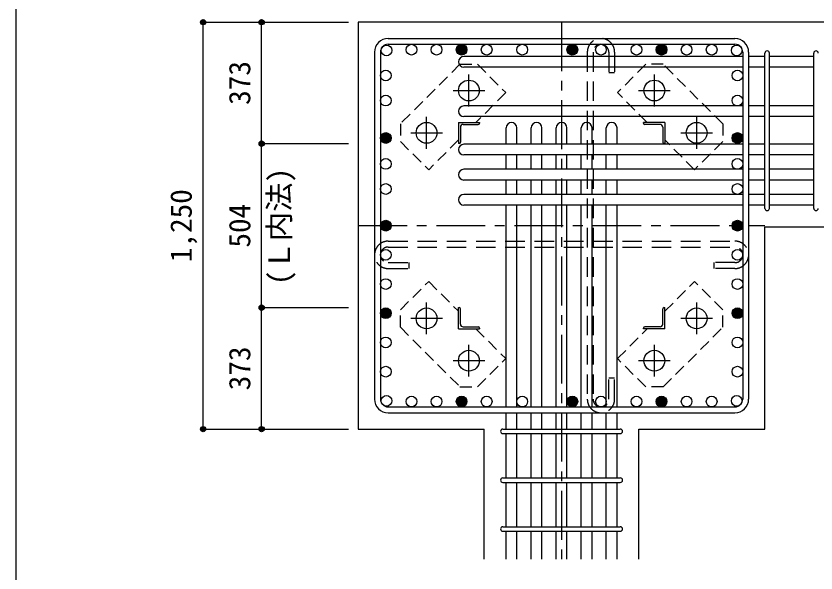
# Model space of a CAD drawing. Units: millimetres at full size, sheet at 1:30. Extents: x -5973 to 5954, y -4195 to 4201.
# Drawn here: x -5973 to -3514, y 1456 to 3167 of the extents above; entities that cross this region are included whole.
import ezdxf
from ezdxf.enums import TextEntityAlignment as Align

# ---------------------------------------------------------------- set-up
doc = ezdxf.new("R2010")
doc.units = ezdxf.units.MM
doc.header["$LTSCALE"] = 30
doc.header["$PDMODE"] = 32
doc.header["$PDSIZE"] = 15
for name, pattern in [('CHAIN1', [8, 5, -1, 1, -1]), ('DASHED1', [1.8, 1.2, -0.6]), ('DASHED2', [3, 2, -1])]:
    doc.linetypes.add(name, pattern=pattern)
for name, color, linetype in [('0-1_躯体線', 2, 'Continuous'), ('0-2_アンカー、アングル', 4, 'CHAIN1'), ('0-3_立上り筋', 4, 'Continuous'), ('0-4_フープ筋', 7, 'Continuous'), ('0-5_基礎梁筋', 7, 'Continuous'), ('0-6_スタラップ筋', 7, 'Continuous'), ('0-7_文字', 4, 'Continuous'), ('0-9_プレート', 4, 'DASHED1'), ('0-A', 4, 'Continuous'), ('0-C', 7, 'DASHED2'), ('0-D_寸法', 4, 'Continuous'), ('F-0_枠', 6, 'Continuous')]:
    doc.layers.add(name, color=color, linetype=linetype)
doc.styles.add('ＭＳ ゴシック', font='')
doc.styles.get('ＭＳ ゴシック').set_extended_font_data('MS Gothic')

msp = doc.modelspace()

# ---------------------------------------------------------------- linework, layer by layer
at = {"layer": '0-1_躯体線'}
for p, q in [((-4920.8, 3148.3), (-4920.8, 1898.3)), ((-3270.8, 3148.3), (-4920.8, 3148.3)), ((-3670.8, 2519.3), (-3270.8, 2519.3)), ((-3670.8, 1898.3), (-3670.8, 2519.3)), ((-4920.8, 1898.3), (-4533.3, 1898.3)), ((-4533.3, 1498.3), (-4533.3, 1898.3)), ((-4058.3, 1498.3), (-4058.3, 1898.3)), ((-4058.3, 1898.3), (-3670.8, 1898.3))]:
    msp.add_line(p, q, dxfattribs=at)
at = {"layer": '0-2_アンカー、アングル'}
for p, q in [((-4580.8, 2889.6), (-4580.8, 2987.1)), ((-4010.8, 2987.1), (-4010.8, 2889.6)), ((-4629.6, 2938.3), (-4532.1, 2938.3)), ((-4059.5, 2938.3), (-3962, 2938.3)), ((-4710.8, 2759.6), (-4710.8, 2857.1)), ((-3880.8, 2857.1), (-3880.8, 2759.6)), ((-4759.6, 2808.3), (-4662.1, 2808.3)), ((-3929.5, 2808.3), (-3832, 2808.3)), ((-4710.8, 2189.5), (-4710.8, 2287)), ((-3880.8, 2287), (-3880.8, 2189.5)), ((-4662.1, 2238.3), (-4759.6, 2238.3)), ((-3832, 2238.3), (-3929.5, 2238.3)), ((-4580.8, 2059.5), (-4580.8, 2157)), ((-4010.8, 2157), (-4010.8, 2059.5)), ((-4532.1, 2108.3), (-4629.6, 2108.3)), ((-3962, 2108.3), (-4059.5, 2108.3))]:
    msp.add_line(p, q, dxfattribs=at)
at = {"layer": '0-2_アンカー、アングル', "color": 3, "linetype": 'Continuous'}
for centre in [(-4580.8, 2938.3), (-4010.8, 2938.3), (-4710.8, 2808.3), (-3880.8, 2808.3), (-4710.8, 2238.3), (-3880.8, 2238.3), (-4580.8, 2108.3), (-4010.8, 2108.3)]:
    msp.add_circle(centre, 32, dxfattribs=at)
at = {"layer": '0-3_立上り筋', "color": 3}
for centre in [(-4834.1, 3061.6), (-4757.1, 3063.8), (-4680.1, 3063.8), (-4603.1, 3063.8), (-4526.1, 3063.8), (-4416.8, 3063.8), (-4262.8, 3063.8), (-4174.8, 3063.8), (-4065.5, 3063.8), (-3988.5, 3063.8), (-3911.5, 3063.8), (-3834.5, 3063.8), (-3757.5, 3061.6), (-4836.3, 2984.6), (-3755.3, 2984.6), (-4836.3, 2907.6), (-3755.3, 2907.6), (-4836.3, 2792.45), (-3755.3, 2792.45), (-4836.3, 2712.8), (-3755.3, 2712.8), (-4836.3, 2635.8), (-3755.3, 2635.8), (-4836.3, 2523.3), (-3755.3, 2523.3), (-4836.3, 2433.58), (-3755.3, 2433.58), (-4836.3, 2343.86), (-3755.3, 2343.86), (-4836.3, 2254.15), (-3755.3, 2254.15), (-4836.3, 2164.43), (-3755.3, 2164.43), (-4836.3, 2074.71), (-3755.3, 2074.71), (-4834.1, 1985), (-4757.1, 1982.8), (-4680.1, 1982.8), (-4603.1, 1982.8), (-4526.1, 1982.8), (-4416.8, 1982.8), (-4262.8, 1982.8), (-4174.8, 1982.8), (-4065.5, 1982.8), (-3988.5, 1982.8), (-3911.5, 1982.8), (-3834.5, 1982.8), (-3757.5, 1985)]:
    msp.add_circle(centre, 16.5, dxfattribs=at)
at = {"layer": '0-3_立上り筋'}
for centre, radius in [((-4603.1, 3063.8), 14.85), ((-4603.1, 3063.8), 13.2), ((-4603.1, 3063.8), 11.55), ((-4262.8, 3063.8), 14.85), ((-4262.8, 3063.8), 13.2), ((-4262.8, 3063.8), 11.55), ((-3988.5, 3063.8), 14.85), ((-3988.5, 3063.8), 13.2), ((-3988.5, 3063.8), 11.55), ((-4603.1, 3063.8), 9.9), ((-4603.1, 3063.8), 8.25), ((-4603.1, 3063.8), 6.6), ((-4603.1, 3063.8), 4.95), ((-4603.1, 3063.8), 3.3), ((-4603.1, 3063.8), 1.65), ((-4262.8, 3063.8), 9.9), ((-4262.8, 3063.8), 8.25), ((-4262.8, 3063.8), 6.6), ((-4262.8, 3063.8), 4.95), ((-4262.8, 3063.8), 3.3), ((-4262.8, 3063.8), 1.65), ((-3988.5, 3063.8), 9.9), ((-3988.5, 3063.8), 8.25), ((-3988.5, 3063.8), 6.6), ((-3988.5, 3063.8), 4.95), ((-3988.5, 3063.8), 3.3), ((-3988.5, 3063.8), 1.65), ((-4836.3, 2792.45), 14.85), ((-4836.3, 2792.45), 13.2), ((-4836.3, 2792.45), 11.55), ((-3755.3, 2792.45), 14.85), ((-3755.3, 2792.45), 13.2), ((-3755.3, 2792.45), 11.55), ((-4836.3, 2792.45), 9.9), ((-4836.3, 2792.45), 8.25), ((-4836.3, 2792.45), 6.6), ((-4836.3, 2792.45), 4.95), ((-4836.3, 2792.45), 3.3), ((-4836.3, 2792.45), 1.65), ((-3755.3, 2792.45), 9.9), ((-3755.3, 2792.45), 8.25), ((-3755.3, 2792.45), 6.6), ((-3755.3, 2792.45), 4.95), ((-3755.3, 2792.45), 3.3), ((-3755.3, 2792.45), 1.65), ((-4836.3, 2523.3), 14.85), ((-4836.3, 2523.3), 13.2), ((-4836.3, 2523.3), 11.55), ((-4836.3, 2523.3), 9.9), ((-3755.3, 2523.3), 14.85), ((-3755.3, 2523.3), 13.2), ((-3755.3, 2523.3), 11.55), ((-3755.3, 2523.3), 9.9), ((-4836.3, 2523.3), 8.25), ((-4836.3, 2523.3), 6.6), ((-4836.3, 2523.3), 4.95), ((-4836.3, 2523.3), 3.3), ((-4836.3, 2523.3), 1.65), ((-3755.3, 2523.3), 8.25), ((-3755.3, 2523.3), 6.6), ((-3755.3, 2523.3), 4.95), ((-3755.3, 2523.3), 3.3), ((-3755.3, 2523.3), 1.65), ((-4836.3, 2254.15), 14.85), ((-4836.3, 2254.15), 13.2), ((-4836.3, 2254.15), 11.55), ((-4836.3, 2254.15), 9.9), ((-4836.3, 2254.15), 8.25), ((-3755.3, 2254.15), 14.85), ((-3755.3, 2254.15), 13.2), ((-3755.3, 2254.15), 11.55), ((-3755.3, 2254.15), 9.9), ((-3755.3, 2254.15), 8.25), ((-4836.3, 2254.15), 6.6), ((-4836.3, 2254.15), 4.95), ((-4836.3, 2254.15), 3.3), ((-4836.3, 2254.15), 1.65), ((-3755.3, 2254.15), 6.6), ((-3755.3, 2254.15), 4.95), ((-3755.3, 2254.15), 3.3), ((-3755.3, 2254.15), 1.65), ((-4603.1, 1982.8), 14.85), ((-4603.1, 1982.8), 13.2), ((-4603.1, 1982.8), 11.55), ((-4603.1, 1982.8), 9.9), ((-4262.8, 1982.8), 14.85), ((-4262.8, 1982.8), 13.2), ((-4262.8, 1982.8), 11.55), ((-4262.8, 1982.8), 9.9), ((-3988.5, 1982.8), 14.85), ((-3988.5, 1982.8), 13.2), ((-3988.5, 1982.8), 11.55), ((-3988.5, 1982.8), 9.9), ((-4603.1, 1982.8), 8.25), ((-4603.1, 1982.8), 6.6), ((-4603.1, 1982.8), 4.95), ((-4603.1, 1982.8), 3.3), ((-4603.1, 1982.8), 1.65), ((-4262.8, 1982.8), 8.25), ((-4262.8, 1982.8), 6.6), ((-4262.8, 1982.8), 4.95), ((-4262.8, 1982.8), 3.3), ((-4262.8, 1982.8), 1.65), ((-3988.5, 1982.8), 8.25), ((-3988.5, 1982.8), 6.6), ((-3988.5, 1982.8), 4.95), ((-3988.5, 1982.8), 3.3), ((-3988.5, 1982.8), 1.65)]:
    msp.add_circle(centre, radius, dxfattribs=at)
at = {"layer": '0-4_フープ筋'}
for p, q in [((-4828.8, 3098.3), (-3762.8, 3098.3)), ((-4828.8, 3080.3), (-3762.8, 3080.3)), ((-4870.8, 3056.3), (-4870.8, 1990.3)), ((-4852.8, 3056.3), (-4852.8, 1990.3)), ((-3738.8, 3056.3), (-3738.8, 1990.3)), ((-3720.8, 3056.3), (-3720.8, 1990.3)), ((-4828.8, 1966.3), (-3762.8, 1966.3)), ((-4828.8, 1948.3), (-3762.8, 1948.3))]:
    msp.add_line(p, q, dxfattribs=at)
for centre, radius, start, end in [((-4828.8, 3056.3), 42, 90, 180), ((-4828.8, 3056.3), 24, 90, 180), ((-3762.8, 3056.3), 42, 0, 90), ((-3762.8, 3056.3), 24, 0, 90), ((-4828.8, 1990.3), 42, 180, 270), ((-4828.8, 1990.3), 24, 180, 270), ((-3762.8, 1990.3), 42, 270, 0), ((-3762.8, 1990.3), 24, 270, 0)]:
    msp.add_arc(centre, radius, start, end, dxfattribs=at)
at = {"layer": '0-5_基礎梁筋'}
for p, q in [((-3738.8, 3043.1), (-4596.3, 3043.1)), ((-3670.8, 3043.1), (-3720.8, 3043.1)), ((-3520.8, 3043.1), (-3656.8, 3043.1)), ((-3738.8, 3010.1), (-4596.3, 3010.1)), ((-3670.8, 3010.1), (-3720.8, 3010.1)), ((-3520.8, 3010.1), (-3656.8, 3010.1)), ((-3738.8, 2891.1), (-4596.3, 2891.1)), ((-3670.8, 2891.1), (-3720.8, 2891.1)), ((-3520.8, 2891.1), (-3656.8, 2891.1)), ((-3738.8, 2858.1), (-4596.3, 2858.1)), ((-3670.8, 2858.1), (-3720.8, 2858.1)), ((-3520.8, 2858.1), (-3656.8, 2858.1)), ((-4466.3, 2773.3), (-4466.3, 2823.8)), ((-4433.3, 2773.3), (-4433.3, 2823.8)), ((-4389.3, 2773.3), (-4389.3, 2823.8)), ((-4356.3, 2773.3), (-4356.3, 2823.8)), ((-4312.3, 2773.3), (-4312.3, 2823.8)), ((-4279.3, 2773.3), (-4279.3, 2823.8)), ((-4235.3, 2773.3), (-4235.3, 2823.8)), ((-4202.3, 2773.3), (-4202.3, 2823.8)), ((-4158.3, 2773.3), (-4158.3, 2823.8)), ((-4125.3, 2773.3), (-4125.3, 2823.8)), ((-3738.8, 2773.3), (-4596.3, 2773.3)), ((-3670.8, 2773.3), (-3720.8, 2773.3)), ((-3520.8, 2773.3), (-3656.8, 2773.3)), ((-3738.8, 2740.3), (-4596.3, 2740.3)), ((-4466.3, 2696.3), (-4466.3, 2740.3)), ((-4433.3, 2696.3), (-4433.3, 2740.3)), ((-4389.3, 2696.3), (-4389.3, 2740.3)), ((-4356.3, 2696.3), (-4356.3, 2740.3)), ((-4312.3, 2696.3), (-4312.3, 2740.3)), ((-4279.3, 2696.3), (-4279.3, 2740.3)), ((-4235.3, 2696.3), (-4235.3, 2740.3)), ((-4202.3, 2696.3), (-4202.3, 2740.3)), ((-4158.3, 2696.3), (-4158.3, 2740.3)), ((-4125.3, 2696.3), (-4125.3, 2740.3)), ((-3670.8, 2740.3), (-3720.8, 2740.3)), ((-3520.8, 2740.3), (-3656.8, 2740.3)), ((-3738.8, 2696.3), (-4596.3, 2696.3)), ((-3670.8, 2696.3), (-3720.8, 2696.3)), ((-3520.8, 2696.3), (-3656.8, 2696.3)), ((-3738.8, 2663.3), (-4596.3, 2663.3)), ((-4466.3, 2619.3), (-4466.3, 2663.3)), ((-4433.3, 2619.3), (-4433.3, 2663.3)), ((-4389.3, 2619.3), (-4389.3, 2663.3)), ((-4356.3, 2619.3), (-4356.3, 2663.3)), ((-4312.3, 2619.3), (-4312.3, 2663.3)), ((-4279.3, 2619.3), (-4279.3, 2663.3)), ((-4235.3, 2619.3), (-4235.3, 2663.3)), ((-4202.3, 2619.3), (-4202.3, 2663.3)), ((-4158.3, 2619.3), (-4158.3, 2663.3)), ((-4125.3, 2619.3), (-4125.3, 2663.3)), ((-3670.8, 2663.3), (-3720.8, 2663.3)), ((-3520.8, 2663.3), (-3656.8, 2663.3)), ((-3738.8, 2619.3), (-4596.3, 2619.3)), ((-3670.8, 2619.3), (-3720.8, 2619.3)), ((-3520.8, 2619.3), (-3656.8, 2619.3)), ((-3738.8, 2586.3), (-4596.3, 2586.3)), ((-4466.3, 1966.3), (-4466.3, 2586.3)), ((-4433.3, 1966.3), (-4433.3, 2586.3)), ((-4389.3, 1966.3), (-4389.3, 2586.3)), ((-4356.3, 1966.3), (-4356.3, 2586.3)), ((-4312.3, 1966.3), (-4312.3, 2586.3)), ((-4279.3, 1966.3), (-4279.3, 2586.3)), ((-4235.3, 1966.3), (-4235.3, 2586.3)), ((-4202.3, 1966.3), (-4202.3, 2586.3)), ((-4158.3, 1966.3), (-4158.3, 2586.3)), ((-4125.3, 1966.3), (-4125.3, 2586.3)), ((-3670.8, 2586.3), (-3720.8, 2586.3)), ((-3520.8, 2586.3), (-3656.8, 2586.3)), ((-4466.3, 1898.3), (-4466.3, 1948.3)), ((-4433.3, 1898.3), (-4433.3, 1948.3)), ((-4389.3, 1898.3), (-4389.3, 1948.3)), ((-4356.3, 1898.3), (-4356.3, 1948.3)), ((-4312.3, 1898.3), (-4312.3, 1948.3)), ((-4279.3, 1898.3), (-4279.3, 1948.3)), ((-4235.3, 1898.3), (-4235.3, 1948.3)), ((-4202.3, 1898.3), (-4202.3, 1948.3)), ((-4158.3, 1898.3), (-4158.3, 1948.3)), ((-4125.3, 1898.3), (-4125.3, 1948.3)), ((-4466.3, 1748.3), (-4466.3, 1884.3)), ((-4433.3, 1748.3), (-4433.3, 1884.3)), ((-4389.3, 1748.3), (-4389.3, 1884.3)), ((-4356.3, 1748.3), (-4356.3, 1884.3)), ((-4312.3, 1748.3), (-4312.3, 1884.3)), ((-4279.3, 1748.3), (-4279.3, 1884.3)), ((-4235.3, 1748.3), (-4235.3, 1884.3)), ((-4202.3, 1748.3), (-4202.3, 1884.3)), ((-4158.3, 1748.3), (-4158.3, 1884.3)), ((-4125.3, 1748.3), (-4125.3, 1884.3)), ((-4466.3, 1598.3), (-4466.3, 1734.3)), ((-4433.3, 1598.3), (-4433.3, 1734.3)), ((-4389.3, 1598.3), (-4389.3, 1734.3)), ((-4356.3, 1598.3), (-4356.3, 1734.3)), ((-4312.3, 1598.3), (-4312.3, 1734.3)), ((-4279.3, 1598.3), (-4279.3, 1734.3)), ((-4235.3, 1598.3), (-4235.3, 1734.3)), ((-4202.3, 1598.3), (-4202.3, 1734.3)), ((-4158.3, 1598.3), (-4158.3, 1734.3)), ((-4125.3, 1598.3), (-4125.3, 1734.3)), ((-4466.3, 1498.3), (-4466.3, 1584.3)), ((-4433.3, 1498.3), (-4433.3, 1584.3)), ((-4389.3, 1498.3), (-4389.3, 1584.3)), ((-4356.3, 1498.3), (-4356.3, 1584.3)), ((-4312.3, 1498.3), (-4312.3, 1584.3)), ((-4279.3, 1498.3), (-4279.3, 1584.3)), ((-4235.3, 1498.3), (-4235.3, 1584.3)), ((-4202.3, 1498.3), (-4202.3, 1584.3)), ((-4158.3, 1498.3), (-4158.3, 1584.3)), ((-4125.3, 1498.3), (-4125.3, 1584.3))]:
    msp.add_line(p, q, dxfattribs=at)
for centre, start, end in [((-4596.3, 3026.6), 90, 270), ((-4596.3, 2874.6), 90, 270), ((-4449.8, 2823.8), 0, 180), ((-4372.8, 2823.8), 0, 180), ((-4295.8, 2823.8), 0, 180), ((-4218.8, 2823.8), 0, 180), ((-4141.8, 2823.8), 0, 180), ((-4596.3, 2756.8), 90, 270), ((-4596.3, 2679.8), 90, 270), ((-4596.3, 2602.8), 90, 270)]:
    msp.add_arc(centre, 16.5, start, end, dxfattribs=at)
at = {"layer": '0-6_スタラップ筋'}
for p, q in [((-3670.8, 2576.3), (-3670.8, 3053.1)), ((-3656.8, 2576.3), (-3656.8, 3053.1)), ((-3520.8, 2576.3), (-3520.8, 3053.1)), ((-4476.3, 1898.3), (-4115.3, 1898.3)), ((-4476.3, 1884.3), (-4115.3, 1884.3)), ((-4476.3, 1748.3), (-4115.3, 1748.3)), ((-4476.3, 1734.3), (-4115.3, 1734.3)), ((-4476.3, 1598.3), (-4115.3, 1598.3)), ((-4476.3, 1584.3), (-4115.3, 1584.3))]:
    msp.add_line(p, q, dxfattribs=at)
for centre, start, end in [((-3663.8, 3053.1), 0, 180), ((-3663.8, 3053.1), 0, 180), ((-3663.8, 3053.1), 0, 180), ((-3663.8, 3053.1), 0, 180), ((-3513.8, 3053.1), 0, 180), ((-3663.8, 2576.3), 180, 0), ((-3663.8, 2576.3), 180, 0), ((-3663.8, 2576.3), 180, 0), ((-3663.8, 2576.3), 180, 0), ((-3513.8, 2576.3), 180, 0), ((-4476.3, 1891.3), 90, 270), ((-4476.3, 1891.3), 90, 270), ((-4476.3, 1891.3), 90, 270), ((-4476.3, 1891.3), 90, 270), ((-4115.3, 1891.3), 270, 90), ((-4115.3, 1891.3), 270, 90), ((-4115.3, 1891.3), 270, 90), ((-4115.3, 1891.3), 270, 90), ((-4476.3, 1741.3), 90, 270), ((-4115.3, 1741.3), 270, 90), ((-4476.3, 1591.3), 90, 270), ((-4115.3, 1591.3), 270, 90)]:
    msp.add_arc(centre, 7, start, end, dxfattribs=at)
at = {"layer": '0-9_プレート'}
for p, q in [((-4608.21, 3018.85), (-4791.34, 2835.7)), ((-4608.21, 3018.85), (-4554.46, 3018.85)), ((-4554.46, 3018.85), (-4467.49, 2931.87)), ((-4037.14, 3018.84), (-4124.11, 2931.87)), ((-3983.4, 3018.84), (-4037.14, 3018.84)), ((-3800.25, 2835.7), (-3983.4, 3018.84)), ((-4467.49, 2931.87), (-4559.06, 2840.3)), ((-4032.54, 2840.3), (-4124.11, 2931.87)), ((-4791.34, 2835.7), (-4791.34, 2781.96)), ((-3800.25, 2835.7), (-3800.25, 2781.96)), ((-4791.34, 2781.96), (-4704.37, 2694.99)), ((-4612.8, 2786.56), (-4704.37, 2694.99)), ((-3887.23, 2694.99), (-3978.8, 2786.56)), ((-3800.25, 2781.96), (-3887.23, 2694.99)), ((-4791.35, 2264.64), (-4704.37, 2351.61)), ((-4704.37, 2351.61), (-4612.8, 2260.04)), ((-3978.8, 2260.04), (-3887.23, 2351.61)), ((-3800.26, 2264.64), (-3887.23, 2351.61)), ((-4791.35, 2210.89), (-4791.35, 2264.64)), ((-3800.26, 2210.9), (-3800.26, 2264.64)), ((-4791.35, 2210.89), (-4608.2, 2027.76)), ((-4559.06, 2206.3), (-4467.49, 2114.73)), ((-4124.11, 2114.73), (-4032.54, 2206.3)), ((-3983.4, 2027.75), (-3800.26, 2210.9)), ((-4554.46, 2027.76), (-4467.49, 2114.73)), ((-4037.14, 2027.75), (-4124.11, 2114.73)), ((-4608.2, 2027.76), (-4554.46, 2027.76)), ((-3983.4, 2027.75), (-4037.14, 2027.75))]:
    msp.add_line(p, q, dxfattribs=at)
at = {"layer": '0-A'}
for p, q in [((-4612.8, 2840.3), (-4547.8, 2840.3)), ((-4612.8, 2840.3), (-4612.8, 2775.3)), ((-4598.3, 2834.3), (-4551.8, 2834.3)), ((-4547.8, 2840.3), (-4547.8, 2838.3)), ((-3978.8, 2840.3), (-4043.8, 2840.3)), ((-4043.8, 2838.3), (-4043.8, 2840.3)), ((-3993.3, 2834.3), (-4039.8, 2834.3)), ((-3978.8, 2840.3), (-3978.8, 2775.3)), ((-4606.8, 2825.8), (-4606.8, 2779.3)), ((-3984.8, 2825.8), (-3984.8, 2779.3)), ((-4610.8, 2775.3), (-4612.8, 2775.3)), ((-3978.8, 2775.3), (-3980.8, 2775.3)), ((-4612.8, 2271.3), (-4610.8, 2271.3)), ((-4612.8, 2206.3), (-4612.8, 2271.3)), ((-4606.8, 2220.8), (-4606.8, 2267.3)), ((-3984.8, 2220.8), (-3984.8, 2267.3)), ((-3980.8, 2271.3), (-3978.8, 2271.3)), ((-3978.8, 2206.3), (-3978.8, 2271.3)), ((-4612.8, 2206.3), (-4547.8, 2206.3)), ((-4598.3, 2212.3), (-4551.8, 2212.3)), ((-4547.8, 2208.3), (-4547.8, 2206.3)), ((-4043.8, 2206.3), (-4043.8, 2208.3)), ((-3978.8, 2206.3), (-4043.8, 2206.3)), ((-3993.3, 2212.3), (-4039.8, 2212.3))]:
    msp.add_line(p, q, dxfattribs=at)
for centre, radius, start, end in [((-4598.3, 2825.8), 8.5, 90, 180), ((-4551.8, 2838.3), 4, 270, 0), ((-4039.8, 2838.3), 4, 180, 270), ((-3993.3, 2825.8), 8.5, 0, 90), ((-4610.8, 2779.3), 4, 270, 0), ((-3980.8, 2779.3), 4, 180, 270), ((-4610.8, 2267.3), 4, 0, 90), ((-3980.8, 2267.3), 4, 90, 180), ((-4598.3, 2220.8), 8.5, 180, 270), ((-3993.3, 2220.8), 8.5, 270, 0), ((-4551.8, 2208.3), 4, 0, 90), ((-4039.8, 2208.3), 4, 90, 180)]:
    msp.add_arc(centre, radius, start, end, dxfattribs=at)
at = {"layer": '0-C'}
for p, q in [((-4216.8, 3056.3), (-4216.8, 1990.3)), ((-4198.8, 3056.3), (-4198.8, 1990.3)), ((-4150.8, 3056.3), (-4150.8, 2992.3)), ((-4132.8, 3056.3), (-4132.8, 2992.3)), ((-4132.8, 2992.3), (-4150.8, 2992.3)), ((-4828.8, 2475.58), (-3762.8, 2475.58)), ((-4828.8, 2457.58), (-3762.8, 2457.58)), ((-4828.8, 2409.58), (-4764.8, 2409.58)), ((-4828.8, 2391.58), (-4764.8, 2391.58)), ((-4764.8, 2391.58), (-4764.8, 2409.58)), ((-3762.8, 2409.58), (-3826.8, 2409.58)), ((-4150.8, 1990.3), (-4150.8, 2054.3))]:
    msp.add_line(p, q, dxfattribs=at)
for points in [[(-3762.8, 2391.58), (-3826.8, 2391.58), (-3826.8, 2409.58)], [(-4132.8, 1990.3), (-4132.8, 2054.3), (-4150.8, 2054.3)]]:
    msp.add_lwpolyline(points, dxfattribs=at)
for centre, radius, start, end in [((-4174.8, 3056.3), 42, 0, 180), ((-4174.8, 3056.3), 24, 0, 180), ((-4828.8, 2433.58), 42, 90, 270), ((-3762.8, 2433.58), 42, 270, 90), ((-4828.8, 2433.58), 24, 90, 270), ((-3762.8, 2433.58), 24, 270, 90), ((-4174.8, 1990.3), 42, 180, 0), ((-4174.8, 1990.3), 24, 180, 0)]:
    msp.add_arc(centre, radius, start, end, dxfattribs=at)
at = {"layer": '0-D_寸法'}
for p, q in [((-5397.84, 3148.3), (-5217.84, 3148.3)), ((-5397.84, 3148.3), (-5217.84, 3148.3)), ((-5397.84, 1898.3), (-5397.84, 3148.3)), ((-5397.84, 3148.3), (-4950.8, 3148.3)), ((-5217.84, 2775.3), (-5217.84, 3148.3)), ((-5217.84, 3148.3), (-4950.8, 3148.3)), ((-5217.84, 2271.3), (-5217.84, 2775.3)), ((-5217.84, 2775.3), (-4950.8, 2775.3)), ((-5217.84, 1898.3), (-5217.84, 2271.3)), ((-5217.84, 2271.3), (-4950.8, 2271.3)), ((-5397.84, 1898.3), (-5217.84, 1898.3)), ((-5397.84, 1898.3), (-4950.8, 1898.3)), ((-5217.84, 1898.3), (-4950.8, 1898.3)), ((-5217.84, 1898.3), (-4950.8, 1898.3))]:
    msp.add_line(p, q, dxfattribs=at)
at = {"layer": '0-D_寸法', "linetype": 'CHAIN1'}
for p, q in [((-4295.8, 3148.3), (-4295.8, 1498.3)), ((-4920.8, 2523.3), (-3670.8, 2523.3))]:
    msp.add_line(p, q, dxfattribs=at)
at = {"layer": '0-D_寸法'}
for centre, radius in [((-5397.84, 3148.3), 8), ((-5397.84, 3148.3), 7.2), ((-5397.84, 3148.3), 6.4), ((-5397.84, 3148.3), 5.6), ((-5397.84, 3148.3), 4.8), ((-5397.84, 3148.3), 4), ((-5397.84, 3148.3), 3.2), ((-5397.84, 3148.3), 2.4), ((-5397.84, 3148.3), 1.6), ((-5397.84, 3148.3), 0.8), ((-5217.84, 3148.3), 8), ((-5217.84, 3148.3), 7.2), ((-5217.84, 3148.3), 6.4), ((-5217.84, 3148.3), 5.6), ((-5217.84, 3148.3), 4.8), ((-5217.84, 3148.3), 4), ((-5217.84, 3148.3), 3.2), ((-5217.84, 3148.3), 2.4), ((-5217.84, 3148.3), 1.6), ((-5217.84, 3148.3), 0.8), ((-5217.84, 2775.3), 8), ((-5217.84, 2775.3), 7.2), ((-5217.84, 2775.3), 6.4), ((-5217.84, 2775.3), 5.6), ((-5217.84, 2775.3), 4.8), ((-5217.84, 2775.3), 4), ((-5217.84, 2775.3), 3.2), ((-5217.84, 2775.3), 2.4), ((-5217.84, 2775.3), 1.6), ((-5217.84, 2775.3), 0.8), ((-5217.84, 2271.3), 8), ((-5217.84, 2271.3), 7.2), ((-5217.84, 2271.3), 6.4), ((-5217.84, 2271.3), 5.6), ((-5217.84, 2271.3), 4.8), ((-5217.84, 2271.3), 4), ((-5217.84, 2271.3), 3.2), ((-5217.84, 2271.3), 2.4), ((-5217.84, 2271.3), 1.6), ((-5217.84, 2271.3), 0.8), ((-5397.84, 1898.3), 8), ((-5397.84, 1898.3), 7.2), ((-5397.84, 1898.3), 6.4), ((-5397.84, 1898.3), 5.6), ((-5397.84, 1898.3), 4.8), ((-5397.84, 1898.3), 4), ((-5397.84, 1898.3), 3.2), ((-5397.84, 1898.3), 2.4), ((-5397.84, 1898.3), 1.6), ((-5397.84, 1898.3), 0.8), ((-5217.84, 1898.3), 8), ((-5217.84, 1898.3), 7.2), ((-5217.84, 1898.3), 6.4), ((-5217.84, 1898.3), 5.6), ((-5217.84, 1898.3), 4.8), ((-5217.84, 1898.3), 4), ((-5217.84, 1898.3), 3.2), ((-5217.84, 1898.3), 2.4), ((-5217.84, 1898.3), 1.6), ((-5217.84, 1898.3), 0.8)]:
    msp.add_circle(centre, radius, dxfattribs=at)
at = {"layer": '0-D_寸法', "color": 7}
for p in [(-5397.84, 3148.3), (-5217.84, 3148.3), (-5217.84, 3148.3), (-5217.84, 2775.3), (-5217.84, 2775.3), (-5217.84, 2271.3), (-5217.84, 2271.3), (-5397.84, 1898.3), (-5217.84, 1898.3), (-5217.84, 1898.3)]:
    msp.add_point(p, dxfattribs=at)
at = {"layer": 'F-0_枠'}
msp.add_line((-5972.88, 4201.15), (-5972.88, -4195.24), dxfattribs=at)

# ---------------------------------------------------------------- texts
at = {"layer": '0-7_文字', "style": 'ＭＳ ゴシック'}
msp.add_text('(Ｌ内法)', height=65.98, rotation=90, dxfattribs=at).set_placement((-5111.15, 2340.81), align=Align.BOTTOM_LEFT)
at = {"layer": '0-D_寸法', "style": 'ＭＳ ゴシック'}
for s, p in [('373', (-5232.84, 2894.3)), ('1,250', (-5412.84, 2410.8)), ('504', (-5232.84, 2455.8)), ('373', (-5232.84, 2017.3))]:
    msp.add_text(s, height=65.98, rotation=90, dxfattribs=at).set_placement(p, align=Align.BOTTOM_LEFT)

doc.saveas('drawing.dxf')
